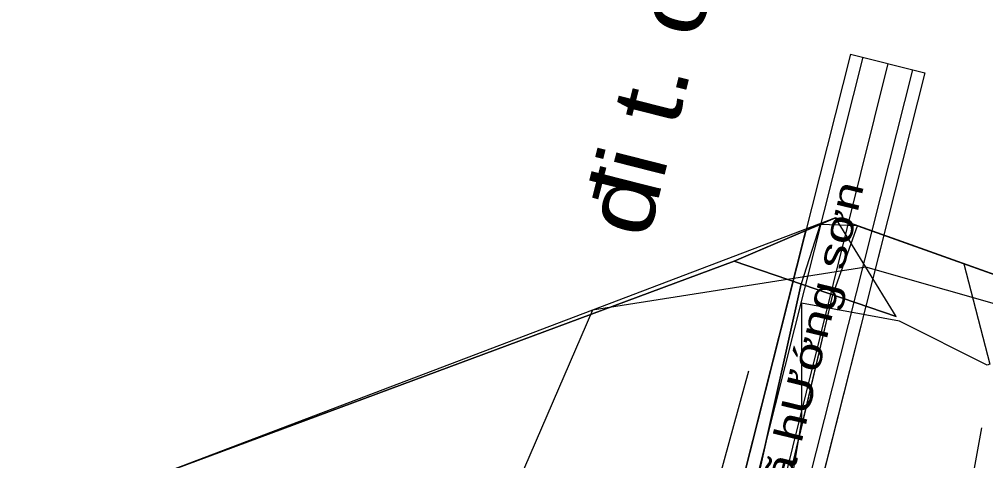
# Model space of a CAD drawing. Header units: metres. Extents: x 533049 to 537618, y 1849954 to 1852676.
# Drawn here: x 534300.4 to 534527.4, y 1852267 to 1852370.8 of the extents above; entities that cross this region are included whole.
import ezdxf

# ---------------------------------------------------------------- set-up
doc = ezdxf.new("R2010")
doc.units = ezdxf.units.M
doc.header["$LTSCALE"] = 2
for name, color, linetype, lineweight in [('13', 7, 'Continuous', 13), ('20', 7, 'Continuous', 13), ('21', 7, 'Continuous', 13), ('48', 7, 'Continuous', 13), ('54', 7, 'Continuous', 13), ('55', 7, 'Continuous', 13), ('57', 7, 'Continuous', 13), ('63', 7, 'Continuous', 13)]:
    doc.layers.add(name, color=color, linetype=linetype, lineweight=lineweight)

msp = doc.modelspace()

# ---------------------------------------------------------------- linework, layer by layer
at = {"linetype": 'Continuous', "lineweight": 13}
msp.add_lwpolyline([(534590.7, 1852288.94), (534583.49, 1852278.53), (534564.66, 1852262.92), (534551.04, 1852250.5), (534533.01, 1852240.49), (534510.59, 1852236.55), (534500.24, 1852236.55), (534504.46, 1852252.29), (534480.21, 1852258.05), (534491.51, 1852306.03), (534497.29, 1852322.25)], close=True, dxfattribs=at)
at = {"layer": '13'}
msp.add_lwpolyline([(534504.41, 1852360.39), (534437.14, 1852089.41), (534436.7, 1852087.61), (534436.3, 1852085.8), (534435.93, 1852083.99), (534435.59, 1852082.17), (534435.27, 1852080.35), (534434.99, 1852078.52), (534434.73, 1852076.69), (534434.51, 1852074.85), (534434.31, 1852073.01), (534434.15, 1852071.17), (534434.01, 1852069.32), (534433.91, 1852067.48), (534433.83, 1852065.63), (534433.79, 1852063.78)], dxfattribs=at)
at = {"layer": '20'}
msp.add_line((534471.92, 1852254.07), (534484.06, 1852308.58), dxfattribs=at)
for points in [[(534468.36, 1852313.95), (534506.44, 1852300.92), (534492.16, 1852324.08)], [(534468.36, 1852313.95), (534506.44, 1852300.92), (534468.36, 1852313.95), (534492.16, 1852324.08)]]:
    msp.add_lwpolyline(points, close=True, dxfattribs=at)
for points in [[(534522.34, 1852313.32), (534528.4, 1852289.71), (534527.81, 1852289.46), (534507.19, 1852299.78), (534484.16, 1852304), (534484.12, 1852304.01), (534484.16, 1852303.9), (534484.16, 1852276.47), (534476.48, 1852230.4), (534474.95, 1852224.81), (534452.51, 1852142.86), (534436.03, 1852064.58), (534435.62, 1852051.62), (534457.51, 1852069.79), (534487.96, 1852032.35), (534544.33, 1851981.3), (534563.59, 1852000.42), (534567.18, 1852003.98), (534661.53, 1852133.56), (534714.78, 1852214.08), (534737.22, 1852248.01)], [(534475.7, 1852239.05), (534481.59, 1852263.86), (534491.51, 1852306.03)], [(534436.63, 1852157.45), (534455.76, 1852229.59), (534471.8, 1852288.13)]]:
    msp.add_lwpolyline(points, dxfattribs=at)
at = {"layer": '48'}
for points in [[(534468.57, 1852255.27), (534485.21, 1852321.12), (534468.36, 1852313.95), (534334.22, 1852264.06), (534339.81, 1852258.73), (534350.16, 1852247.96), (534354.77, 1852242.68), (534361.91, 1852237.32), (534367.75, 1852233.47), (534373.76, 1852229.71), (534378.35, 1852225.48), (534380.11, 1852230.59), (534392.9, 1852239.11), (534409.21, 1852247.13), (534424.81, 1852249.07), (534441.27, 1852247.98), (534448.33, 1852246.87), (534451.47, 1852259.68)], [(534503.5, 1852320.03), (534487.41, 1852256.34), (534504.46, 1852252.29), (534500.24, 1852236.55), (534510.59, 1852236.55), (534533.01, 1852240.49), (534551.04, 1852250.5), (534564.66, 1852262.92), (534583.49, 1852278.53), (534590.7, 1852288.94)]]:
    msp.add_lwpolyline(points, close=True, dxfattribs=at)
at = {"layer": '54'}
for p, q in [((534495.69, 1852362.6), (534513.14, 1852358.19)), ((534498.59, 1852361.86), (534428.97, 1852086.23)), ((534513.14, 1852358.19), (534483.05, 1852239.07))]:
    msp.add_line(p, q, dxfattribs=at)
at = {"layer": '55'}
for p, q in [((534495.69, 1852362.6), (534426.05, 1852086.94)), ((534510.23, 1852358.92), (534482.3, 1852248.35))]:
    msp.add_line(p, q, dxfattribs=at)
at = {"layer": '57'}
for p, q in [((534471.92, 1852254.07), (534484.06, 1852308.58)), ((534504.16, 1852152.95), (534526.53, 1852274.75)), ((534504.16, 1852152.95), (534526.53, 1852274.75))]:
    msp.add_line(p, q, dxfattribs=at)
for points in [[(534468.36, 1852313.95), (534506.44, 1852300.92), (534492.16, 1852324.08)], [(534468.36, 1852313.95), (534506.44, 1852300.92), (534468.36, 1852313.95), (534492.16, 1852324.08)], [(534448.33, 1852246.87), (534441.27, 1852247.98), (534433.04, 1852248.53), (534424.81, 1852249.07), (534409.21, 1852247.13), (534392.9, 1852239.11), (534380.11, 1852230.59), (534378.35, 1852225.48), (534373.76, 1852229.71), (534367.75, 1852233.47), (534361.91, 1852237.32), (534354.77, 1852242.68), (534352.46, 1852245.32), (534350.16, 1852247.96), (534344.98, 1852253.34), (534339.81, 1852258.73), (534334.22, 1852264.06), (534468.36, 1852313.95), (534480.26, 1852319.01), (534488.54, 1852322.54), (534484.06, 1852308.58), (534477.99, 1852281.32), (534472, 1852254.39), (534451.47, 1852259.68)], [(534435.02, 1852302.37), (534325.71, 1852049.19), (534353.83, 1851932.14), (534451.75, 1851760.49), (534494.45, 1851609.32), (534521.83, 1851454.44), (534874.05, 1851297.73), (534980, 1851227.29), (535025.24, 1851130.42), (535137.95, 1851046.53), (535351.89, 1851022.3), (535580.63, 1851242.44), (535635.17, 1851288.02), (535713.4, 1851370.26), (536002.39, 1851411.84), (536158.13, 1851571.22), (536125.74, 1851798.92), (536134.24, 1851845.92), (534499.3, 1852312.5)]]:
    msp.add_lwpolyline(points, close=True, dxfattribs=at)
for points in [[(534431.31, 1852055.01), (534432.98, 1852071.26), (534455.82, 1852161.5), (534475.52, 1852238.36), (534480.2, 1852258.05), (534491.51, 1852306.03), (534497.29, 1852322.25), (534488.54, 1852322.54), (534484.06, 1852308.58), (534472, 1852254.39), (534468.41, 1852240.46), (534463.37, 1852220.92), (534454.19, 1852185.33), (534446.87, 1852156.6), (534439.21, 1852126.55), (534424.24, 1852067.78), (534423.92, 1852062.01)], [(534522.34, 1852313.32), (534528.4, 1852289.71), (534527.81, 1852289.46), (534507.19, 1852299.78), (534484.16, 1852304), (534484.12, 1852304.01), (534484.16, 1852303.9), (534484.16, 1852276.47), (534476.48, 1852230.4), (534474.95, 1852224.81), (534452.51, 1852142.86), (534436.03, 1852064.58), (534435.62, 1852051.62), (534457.51, 1852069.79), (534487.96, 1852032.35), (534544.33, 1851981.3), (534563.59, 1852000.42), (534567.18, 1852003.98), (534661.53, 1852133.56), (534714.78, 1852214.08), (534737.22, 1852248.01)], [(534475.7, 1852239.05), (534481.59, 1852263.86), (534491.51, 1852306.03)], [(534436.63, 1852157.45), (534455.76, 1852229.59), (534471.8, 1852288.13)]]:
    msp.add_lwpolyline(points, dxfattribs=at)
at = {"layer": '63'}
msp.add_lwpolyline([(536154.15, 1851837.61), (534610.33, 1852284.54), (534600.31, 1852290.54), (534590.7, 1852288.94), (534492.16, 1852324.08), (534334.22, 1852264.06), (534331.46, 1852261.17), (534130.24, 1851934.92), (533977.24, 1851648.42), (533635.79, 1851349.93), (533873.14, 1850873.11), (533992.12, 1850668.54), (534105.11, 1850436.65), (534145.61, 1850408.52), (534298.24, 1850375.42), (534676.74, 1850366.42), (535302.12, 1850496.66), (535596.71, 1850749.44), (535598.06, 1850750.65), (535665.24, 1850813.42), (535773.24, 1850864.92), (535903.24, 1850946.42), (536051.24, 1851044.92)], dxfattribs=at)

# ---------------------------------------------------------------- texts
at = {"layer": '21', "width": 1.2}
msp.add_text('đi t. chênh vênh', height=16, rotation=75.732, dxfattribs=at).set_placement((534448.07, 1852318.76))
at = {"layer": '57', "width": 1.35}
msp.add_text('đi xã hƯớng sơn', height=6.705, rotation=76.337, dxfattribs=at).set_placement((534477.27, 1852242.79))

doc.saveas('drawing.dxf')
